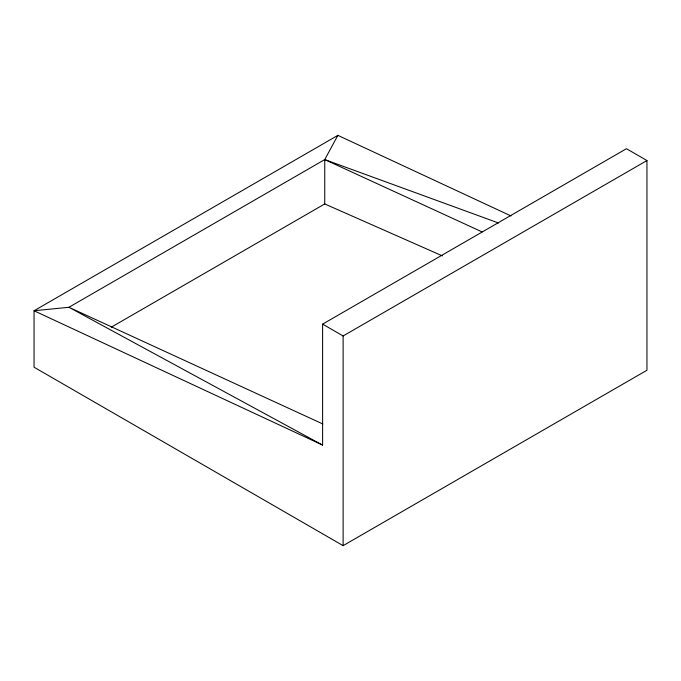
<?xml version="1.0" encoding="UTF-8"?>
<svg xmlns="http://www.w3.org/2000/svg" width="681" height="681" viewBox="0 0 681 681"><rect width="100%" height="100%" fill="white"/><g stroke="black" fill="none" stroke-linecap="round" stroke-linejoin="round"><path stroke-width="1.02" d="M111.258 327.195L324.743 203.942L324.743 159.584L337.878 135.349L511.022 215.954M337.878 135.349L34.05 310.757L34.05 367.212L343.122 545.651L646.95 370.243L646.95 160.546L626.452 148.713L322.615 324.122L322.615 445.102L34.05 310.757L68.934 307.276L324.743 159.584L498.577 223.019M322.615 324.122L343.122 335.963L646.95 160.546M324.743 203.942L442.369 255.886M324.743 159.584L482.088 231.906M322.803 423.974L68.934 307.276L322.615 445.102M343.122 335.963L343.122 545.651"/></g></svg>
